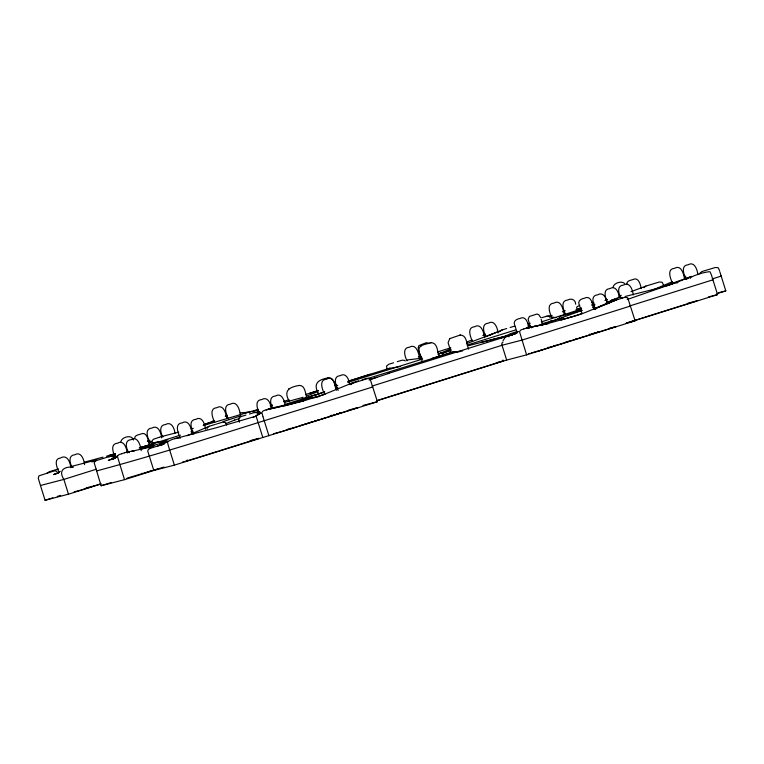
<?xml version="1.0" encoding="UTF-8"?>
<svg xmlns="http://www.w3.org/2000/svg" width="764" height="764" viewBox="0 0 764 764"><rect width="100%" height="100%" fill="white"/><g stroke="black" fill="none" stroke-linecap="round" stroke-linejoin="round"><path stroke-width="1.15" d="M690.198 278.507L690.245 278.077A1.776 1.49 71.8 0 1 690.494 277.513C696.233 274.515 703.186 272.404 709.622 271.688A1.767 1.49 71.8 0 1 710.148 272.032L711.465 275.03A37.426 31.505 71.8 0 0 711.781 276.129L717.549 294.598L629.087 322.37M120.855 441.554C122.001 436.97 131.838 434.076 133.452 440.026M134.626 438.479C134.665 435.069 138.427 434.936 140.815 434.047C147.271 430.886 148.541 441.544 149.734 445.402M613.072 287.016C614.065 282.9 621.438 280.617 624.589 283.425M626.843 283.931C626.891 280.531 630.653 280.398 633.031 279.5C638.484 276.644 640.557 284.685 641.254 288.601M592.597 307.434L593.561 306.154A19.224 10.381 73.1 0 1 594.239 305.848L594.707 305.686M503.037 340.591L505.367 337.096L516.884 333.133M252.999 417.516L255.119 416.456M499.589 331.748L501.251 330.277A19.224 16.178 71.8 0 1 502.33 329.876L506.685 328.539M643.937 287.703L645.599 286.242A19.215 16.178 71.8 0 1 646.678 285.841L658.635 282.202A20.781 17.486 71.8 0 1 659.399 282.002L661.968 282.222A2.187 1.843 71.8 0 1 662.484 282.766L663.534 285.306M558.57 318.779L559.687 316.859L561.234 316.048L581.843 310.375M442.108 355.346L441.764 355.9L442.719 353.933L444.524 352.72L450.378 350.714M46.976 473.164L49.297 471.732L58.561 468.886M483.173 335.377L483.86 334.785A19.243 10.381 73.1 0 1 484.538 334.479L485.551 334.126M298.562 385.553C289.346 387.157 282.852 390.786 289.556 401.663M430.466 342.788C425.949 344.554 417.335 344.593 419.073 351.746M449.786 338.595L448.086 342.692L451.39 353.417M300.959 399.925L302.296 399.028A13.895 13.265 74.6 0 1 303.069 398.732L304.75 398.187M225.581 415.96L226.125 415.549A19.224 10.381 73.1 0 1 226.812 415.244M503.046 341.957L501.929 343.17L501.843 344.583L506.656 360.054L526.597 354.878L635.113 320.804L627.827 298.161A2.187 1.843 71.8 0 0 627.311 297.626L625.105 297.339A19.215 16.178 71.8 0 0 623.978 297.607L618.458 299.278M150.947 441.21L148.608 442.795M117.532 455.793L113.951 458.238M260.725 412.799L259.177 413.849M160.641 442.633L167.765 439.682M288.611 388.962L289.26 388.532M420.496 346.207L421.155 345.767M449.767 338.614L459.737 335.195M115.011 457.55L116.29 456.71M58.895 472.104L60.175 471.264M257.554 414.814L258.375 414.346M518.489 331.528L512.214 334.833L515.815 333.18L512.931 334.508M501.098 338.156L510.619 333.667L517.333 331.414M349.492 384.617L353.598 382.411L323.735 394.596M614.447 299.049L606.272 302.916M167.526 441.535L162.799 443.808M686.464 279.318L687.122 278.984M606.358 302.888L609.166 301.532M438.412 354.152L450.54 348.928M209.183 426.302L187.104 435.709M114.485 458.41L108.335 460.396L113.712 458.295M306.173 396.201L317.834 391.703M255.787 415.692L258.805 414.365L257.287 415.024M618 299.421C601.946 304.206 587.401 313.164 571.004 317.127L571.587 316.936L550.882 322.704L526.597 328.042M56.288 473.499L53.595 474.559L58.599 472.897L55.294 473.938M672.301 281.754L651.358 290.568M214.312 420.744L211.284 422.005L214.541 420.678M472.047 339.951L466.852 342.014M502.779 329.733L489.084 335.32M203.74 424.879L214.493 420.611M225.246 416.199L227.395 415.31M688.689 277.571L685.738 278.784L691.678 276.377L659.017 288.018L625.124 296.47M483.049 335.453L485.207 334.584M514.439 333.83L511.565 334.89L514.926 333.83M226.039 423.533L234.729 420.057M486.305 336.427L498.3 331.652M492.436 333.983L466.623 343.647M115.354 453.959L111.382 455.468L115.383 453.969L112.423 455.058M685.91 278.784L688.679 277.743M683.016 279.882L677.534 281.935M313.88 395.513L324.662 391.798M630.94 291.705L645.933 286.099M581.881 310.49L542.068 324.776M562.419 311.788L565.303 310.719M605.203 300.338L607.227 299.593M669.379 284.962L674.956 282.9M627.206 299.517L678.317 281.677L672.177 283.931M685.766 276.157L684.601 277.236A2.206 1.203 80.4 0 0 684.487 277.915L684.534 279.204M208.429 423.18L203.988 424.794L208.429 423.18L206.968 423.705M666.58 285.975L672.482 283.816M619.002 296.098L621.247 295.296M612.298 299.765L612.012 299.86A20.876 11.364 73.1 0 0 611.534 300.061L610.35 301.465A2.206 1.194 73.1 0 0 610.341 302.162M551.704 321.463L552.611 321.147M528.039 323.984L530.197 323.248M159.093 437.352L161.519 436.559A19.492 10.448 73.1 0 1 162.245 436.397L163.362 436.569M158.979 437.39L153.85 439.09A21.077 11.298 73.1 0 0 153.373 439.281L152.198 440.694A2.225 1.194 73.1 0 0 152.198 441.401L152.714 443.626M124.513 452.832L126.948 452.04A19.301 10.505 73.1 0 1 127.674 451.877L129.202 452.355A2.206 1.194 73.1 0 1 129.46 452.68M124.389 452.871L121.782 453.74M362.155 379.765L366.3 378.514A20.781 17.486 71.8 0 1 367.064 378.314L369.623 378.533A2.187 1.843 71.8 0 1 370.139 379.078L377.426 401.711L174.373 465.133L168.624 446.663A37.493 20.227 73.1 0 0 168.271 445.574L167.526 442.385A1.776 0.955 73.1 0 1 167.622 441.85C170.916 439.51 175.806 437.915 179.836 437.829A1.776 0.965 73.1 0 1 180.228 438.202M150.136 448.382L164.174 443.96L157.785 445.966M268.918 408.95L271.354 408.157A19.301 10.505 73.1 0 1 272.089 407.986L273.608 408.463M268.804 408.988L268.097 409.227M526.482 328.081L525.479 328.415M617.169 298.161L614.562 299.02M617.293 298.113L619.728 297.32A19.301 10.505 73.1 0 1 620.454 297.158L621.982 297.635A2.206 1.194 73.1 0 1 622.383 298.199M369.604 379.66L376.9 377.225M581.557 309.038L541.351 321.902M592.663 305.333L594.879 304.588M111.076 459.517L113.76 458.62M579.838 305.247L576.772 307.023A1.776 0.955 73.1 0 0 576.677 307.558L577.068 309.668M591.384 305.065L594.621 303.996M313.832 397.882L325.044 394.176L303.585 400.909L271.85 408.033M368.974 379.975L389.268 373.243M571.004 317.127L582.445 313.364M267.495 409.418L266.903 409.619M525.174 328.51L523.875 328.94M676.656 283.062L677.487 282.795M252.597 411.691L258.108 409.896M450.836 347.754L437.466 351.994M240.947 415.845L223.031 421.613M516.712 333.238L387.778 373.625M121.667 453.768L119.232 454.58A20.876 11.364 73.1 0 0 118.754 454.781L117.57 456.184A2.206 1.194 73.1 0 0 117.56 456.882L124.513 479.668L153.803 470.471L174.373 465.133M266.073 409.886L263.742 410.66A20.876 11.364 73.1 0 0 263.169 410.889L261.985 412.293A2.206 1.194 73.1 0 0 261.976 412.999L262.969 416.676M523.751 328.978L521.325 329.79A20.876 11.364 73.1 0 0 520.847 329.981L519.663 331.385A2.206 1.194 73.1 0 0 519.654 332.082L526.597 354.878M541.705 323.783L563.44 317.795M369.451 374.503L347.63 381.437M180.438 435.146L139.191 448.057M190.933 431.803L192.986 431.144M310.031 396.526L311.855 395.943M612.47 301.092L612.021 301.236A20.781 17.486 71.8 0 0 611.276 301.503L609.28 303.107A2.187 1.843 71.8 0 0 609.166 303.642M349.167 380.93L370.234 374.264M284.428 404.614L324.671 391.989M309.353 396.745L307.806 397.232M270.246 405.655L272.452 404.958M283.501 401.482L289.021 399.753M400.317 366.481L388.828 368.506M305.543 394.568L317.767 390.748M334.546 385.505L336.8 384.808M91.928 461.895L95.29 460.845M347.782 382.43L422.626 359.032M467.215 345.07L515.404 330M438.058 354.2L451.467 349.998M335.683 388.542L337.898 387.845M348.947 384.378L451.419 352.519L462.717 350.886M111.172 459.46L115.526 458.104M96.302 469.23L63.87 479.41L40.463 485.484L38.257 478.188L38.983 475.838L54.215 470.92L56.297 471.082L57.501 472.629M712.325 278.889L721.197 276.1L721.044 275.603M372.23 386.03L502.053 345.271L521.993 340.095L630.51 306.02L630.357 305.524M630.004 305.858L712.946 279.815M40.463 485.484L45.066 500.267L52.84 497.832M57.281 496.438L60.614 495.387M93.332 486.028L94.822 485.56M81.929 489.781L100.074 484.08M45.066 500.267L68.474 494.193L101.316 483.879M102.901 458.553L97.114 460.32A20.886 17.62 71.8 0 0 96.369 460.587L94.354 462.201A2.206 1.862 71.8 0 0 94.23 462.936L101.096 485.751L111.296 482.542M151.282 470.901L149.19 471.522M154.175 469.994L155.627 469.535M157.078 469.077L158.52 468.628M164.04 467.071L126.939 478.188M716.928 293.672L725.8 290.883L719.831 271.736M376.633 400.689L503.285 360.923L503.008 359.997M376.833 400.813L506.656 360.054M184.477 461.59L196.09 458.113M197.169 457.77L217.883 451.266M218.991 450.922L244.977 442.767M245.903 442.471L249.627 441.305M250.563 441.009L259.063 438.345L250.029 440.685M553.365 346.102L556.268 345.194M560.614 343.829L562.065 343.37M564.959 342.463L569.304 341.097M575.101 339.283L576.553 338.824M579.446 337.917L580.898 337.459M582.349 337.01L583.791 336.552M589.588 334.727L591.04 334.279M593.934 333.362L595.385 332.913M596.837 332.455L598.279 332.006L596.999 332.33M626.299 323.038L629.125 322.15M631.007 321.568L639.372 318.932M640.289 318.645L643.966 317.49M644.883 317.203L692.642 302.21M693.722 301.875L696.949 300.854L695.956 301.111M300.032 425.653L301.484 425.195M304.378 424.287L305.829 423.829M307.281 423.371L308.732 422.922M310.174 422.463L311.626 422.005M314.52 421.098L315.971 420.649M317.423 420.19L318.874 419.732M321.768 418.825L323.22 418.366M324.662 417.918L326.113 417.459M329.017 416.552L330.459 416.093M331.91 415.645L333.362 415.186M336.255 414.279L337.707 413.821M339.159 413.362L340.601 412.913L338.681 413.41M281.238 431.727L358.335 407.518M538.916 350.819L616.013 326.61L609.424 328.319M73.43 467.196C65.675 466.241 57.51 469.535 63.87 479.41L68.474 494.193M309.573 393.336L318.483 390.557M527.809 326.123L530.073 325.426M305.208 398.044L306.841 397.538M312.094 395.876L313.316 395.504A15.032 14.354 74.6 0 1 313.823 395.36L315.943 395.36M234.347 420.171L239.695 418.51M397.261 361.678L401.396 360.427A19.224 16.178 71.8 0 1 402.523 360.15L404.729 360.446A2.196 1.843 71.8 0 1 405.245 360.99M510.142 327.489L514.287 326.238A20.781 17.486 71.8 0 1 515.051 326.047L515.404 325.97M541.743 317.719L545.916 316.458A20.886 17.62 71.8 0 1 546.68 316.258L548.714 316.21A2.13 1.805 71.8 0 1 549.793 317.012L549.984 317.327M368.726 374.713L389.955 368.162M258.289 409.361L203.205 425.586M335.549 386.231L337.764 385.543M249.408 414.031L253.572 412.77A19.31 16.302 71.8 0 1 254.698 412.493L256.924 412.789A2.206 1.862 71.8 0 1 257.449 413.324L257.669 413.677M528.745 327.336L529.032 327.25A19.301 10.505 73.1 0 1 529.767 327.078L531.286 327.555A2.206 1.194 73.1 0 1 531.553 327.88M217.52 423.724L221.885 422.397A20.781 17.486 71.8 0 1 222.658 422.206L225.218 422.425A2.187 1.843 71.8 0 1 225.733 422.96L226.641 425.032M103.369 458.41L109.166 456.652A19.31 16.302 71.8 0 1 110.293 456.385L112.518 456.681A2.206 1.862 71.8 0 1 113.034 457.216L113.798 458.83M216.604 424.001L215.906 424.211M214.98 424.498L209.928 426.035A19.215 16.178 71.8 0 0 208.849 426.436L207.187 427.907A2.187 1.843 71.8 0 0 207.073 428.633L207.082 429.043M245.922 415.091L241.529 416.428A20.886 17.62 71.8 0 0 240.775 416.695L238.76 418.309A2.206 1.862 71.8 0 0 238.645 419.044L239.38 422.225M254.336 416.657L216.46 427.706L174.775 438.727M160.058 445.25L162.379 444.667M393.575 362.795L389.439 364.056A20.79 17.486 71.8 0 0 388.695 364.323L386.699 365.927A2.196 1.843 71.8 0 0 386.584 366.663L387.157 369.346M358.478 380.883L354.343 382.153A19.215 16.178 71.8 0 0 353.264 382.544L351.602 384.015A2.187 1.843 71.8 0 0 351.478 384.655M151.644 444.295L152.886 444.018M139.965 449.318L166.819 441.63M560.996 320.078L571.587 316.936M432.271 358.249L452.88 352.137M139.974 447.799L152.265 444.161L141.483 447.389L151.52 444.361A13.628 1.776 72.6 0 0 151.482 444.39L151.463 445.068M154.576 445.202L146.64 447.542M575.941 309.802L581.385 308.198M576.448 309.678L581.519 308.188M110.904 454.952L114.132 454.007M159.619 444.667L165.129 443.053M468.571 345.662L505.262 336.189L507.076 335.864L508.986 336.743M106.435 456.232L112.738 454.427M108.689 455.554L113.721 454.122M270.389 406.324L272.5 405.732M309.64 398.245L285.144 405.245M111.372 455.955L114.695 455.029M327.899 377.941C318.798 379.498 312.18 383.452 318.894 394.052M284.256 402.485L303.165 397.299M311.082 397.872L297.826 401.501L311.082 397.872L319.648 396.487M102.987 457.149L84.46 462.144M550.586 320.995L551.302 320.794M559.086 318.693L557.624 319.075M167.564 441.449L161.099 443.196L168.252 441.267M255.386 416.39L255.768 416.294A24.123 4.259 -82.1 0 1 255.94 416.332M191.095 428.891L193.33 428.298M96.703 459.89L70.622 466.651M293.233 403.602L303.489 400.938M718.485 292.784L725.8 290.883M708.409 296.967L717.549 294.598M687.82 303.232L688.861 302.955M689.902 302.687L691.945 302.152M692.958 301.895L694.963 301.369M372.144 387.109L372.822 386.937L258.194 422.597C204.523 439.529 150.842 456.394 96.493 470.968M626.289 323.096L635.113 320.804M589.302 334.336L589.942 334.164M591.861 333.667L592.511 333.505M593.79 333.171L595.719 332.665M548.065 347.553L549.354 347.228M550.634 346.894L551.923 346.56M528.325 353.57L529.108 353.369M531.171 352.825L532.202 352.557M533.759 352.156L535.306 351.755M535.822 351.621L537.885 351.087M538.4 350.953L542.411 349.912M496.256 362.747L503.295 360.923M363.015 405.455L377.426 401.711M348.68 410.029L349.205 409.886M351.039 409.418L352.08 409.141M353.121 408.874L355.203 408.329M355.728 408.196L357.819 407.651M330.974 415.406L331.614 415.244M334.183 414.575L334.823 414.413M336.752 413.907L337.392 413.744M287.818 429.129L288.467 428.967M289.747 428.633L291.027 428.298M292.956 427.802L294.236 427.468M273.541 433.723L280.14 432.013M182.443 462.124L183.465 461.857M86.093 487.909L86.752 487.738M88.07 487.394L89.388 487.05M90.706 486.716L92.014 486.372M141.493 473.518L142.133 473.355M144.692 472.687L145.341 472.524M147.261 472.018L148.55 471.694M74.204 491.844L80.793 490.135M101.096 485.751L124.513 479.668M421.632 358.192L419.531 358.708L422.186 358.02M162.016 436.435L178.805 432.157M191.764 433.312L193.96 432.749M579.79 310.862L574.251 312.18L581.538 310.404M495.234 338.92L497.24 338.414L493.659 339.283M419.531 358.708L421.327 358.259L407.021 359.997M153.125 446.424L131.513 451.352L134.598 450.77M480.862 342.406L502.292 337.211L498.749 338.07M578.396 311.206L581.719 310.394M438.355 353.617L442.843 352.557M335.702 389.287L337.507 388.866M418.252 357.046L421.442 356.301M115.431 455.334L113.454 455.802L115.402 455.373M460.348 335.062C467.32 335.224 466.393 344.688 468.676 349.224M431.077 342.664C438.039 342.816 437.123 352.28 439.405 356.826M328.51 377.817C333.744 377.387 334.508 384.111 335.53 387.711M299.173 385.428C304.884 385.066 305.228 392.677 306.517 396.421M157.604 442.041L153.459 442.91L160.555 441.878M108.708 456.786L115.192 455.411M459.642 335.215L460.472 335.043M430.371 342.816L431.202 342.635M327.794 377.96L328.625 377.788M298.466 385.581L299.297 385.4M254.345 412.57L259.779 411.424M247.947 412.13L243.363 413.076L250.344 411.939M246.705 412.379L240.068 412.885M147.719 440.551L149.868 440.159M545.458 316.582L552.086 315.389M156.037 442.375L154.443 442.623M127.445 451.916L132.344 451.19M460.167 351.583L451.419 352.519L455.936 352.108M257.544 412.073L259.607 411.872M593.905 302.439L591.479 302.592M151.215 442.805L148.741 442.757M151.215 441.878L147.433 441.391M261.059 413.295L258.901 413.114M606.435 303.633L607.399 303.7M116.596 457.197L114.199 456.939M549.268 316.477L556.02 317.748M255.95 416.294L256.007 416.304A5.787 1.031 -88 0 1 256.15 416.323L262.797 437.371M58.494 471.522L59.697 471.684M153.029 444.018L153.956 445.909M428.9 343.284L426.341 342.683L418.873 345.614L418.204 347.687L418.481 349.998L421.212 358.364M540.731 317.614L538.83 314.749L537.044 314.042L529.414 316.42L528.134 319.142L530.436 327.555M419.293 352.443L422.454 362.069M263.055 416.963L268.918 435.786M697.866 274.639C697.36 269.606 694.352 260.982 688.097 264.783C680.285 265.366 683.981 275.04 686.11 279.509M684.592 279.309C683.837 274.295 681.278 264.287 674.469 268.317C666.657 268.909 670.353 278.583 672.482 283.052M633.213 294.933C632.707 289.9 629.698 281.286 623.443 285.077C616.787 285.449 618.277 293.309 620.76 297.549M619.232 297.339C618.888 292.326 615.545 285.077 609.815 288.62C602.032 289.174 605.661 298.915 607.829 303.346M607.074 303.547C606.721 298.533 603.388 291.294 597.649 294.828C589.875 295.382 593.504 305.123 595.672 309.563M593.981 309.391C592.969 305.037 591.145 294.579 584.489 298.208C581.251 298.724 577.441 300.729 579.15 304.769M579.752 306.354L581.872 313.144M565.704 314.749C563.536 310.308 559.916 300.577 567.69 300.013C571.147 297.931 575.645 299.603 575.703 304.215M564.042 314.08C563.288 309.076 560.728 299.068 553.91 303.098C546.107 303.69 549.793 313.364 551.933 317.834M541.132 319.285L542.889 324.939M529.089 328.53C528.373 324.117 526.052 315.035 519.95 318.473C516.712 318.96 512.902 320.985 514.611 325.034M515.222 326.61L516.989 332.273M498.08 333.037C497.565 328.014 494.556 319.39 488.301 323.182C481.072 323.64 483.622 332.445 485.971 336.79M484.624 337.755C483.918 332.741 481.272 322.733 474.501 326.772C466.689 327.355 470.385 337.029 472.515 341.498M419.522 358.201C418.815 353.188 416.16 343.179 409.389 347.209C402.17 347.668 404.71 356.463 407.059 360.809M349.559 384.407C349.205 379.383 345.872 372.144 340.133 375.678C332.359 376.232 335.988 385.973 338.156 390.414M336.561 390.223C335.854 385.209 333.199 375.2 326.438 379.231C318.664 379.794 322.293 389.525 324.452 393.966M285.201 405.856C284.695 400.823 281.677 392.199 275.422 396C268.747 396.392 270.284 404.204 272.738 408.463M271.134 408.282C270.79 403.258 267.448 396.019 261.718 399.553C253.944 400.116 257.563 409.848 259.731 414.289M240.469 415.167C239.762 410.153 237.107 400.145 230.346 404.175C222.563 404.739 226.192 414.47 228.36 418.911M226.841 418.701C226.134 413.696 223.48 403.678 216.709 407.718C208.935 408.272 212.564 418.013 214.732 422.444M205.526 429.215C204.981 424.182 202.049 415.568 195.746 419.36C187.944 419.952 191.63 429.626 193.769 434.095M192.242 433.885C191.535 428.881 188.88 418.863 182.118 422.903C174.345 423.457 177.974 433.198 180.132 437.629M174.927 433.255C174.574 428.241 171.232 421.002 165.501 424.536C158.845 424.908 160.345 432.758 162.818 437.008M161.643 437.925C161.137 432.892 158.129 424.278 151.874 428.069C144.062 428.661 147.758 438.335 149.887 442.805M153.803 470.471L147.796 451.247A3.877 3.342 76 0 1 147.719 450.846L148.617 449.031A7.143 6.408 13.5 0 1 149.62 448.669M141.216 450.655C140.509 445.641 137.854 435.633 131.093 439.663C124.408 440.054 125.945 447.876 128.4 452.135M127.235 453.062C126.69 448.029 123.758 439.405 117.455 443.206C109.653 443.788 113.339 453.463 115.479 457.932M84.556 464.627C84.05 459.594 81.032 450.98 74.776 454.771C68.13 455.143 69.62 463.003 72.093 467.243M70.785 467.711C70.422 462.048 66.84 453.997 60.413 458.037C52.993 458.839 57.386 468.504 59.029 472.582M187.209 459.89L187.495 460.807M719.564 270.79L718.513 268.24A2.187 1.843 71.8 0 0 717.998 267.706L715.438 267.486A20.781 17.486 71.8 0 0 714.665 267.687L702.708 271.315A19.215 16.178 71.8 0 0 701.629 271.717L699.967 273.187A2.187 1.843 71.8 0 0 699.853 273.923M149.62 448.659A15.461 13.169 5.9 0 1 150.174 448.458M616.156 299.975L593.189 309.439L616.156 299.975M607.141 299.622L605.155 300.376L607.16 299.622M115.097 454.074L111.888 455.277L115.116 454.074M292.431 403.841L266.311 409.81L292.431 403.841M548.59 323.478L526.367 328.119L548.59 323.478"/></g></svg>
